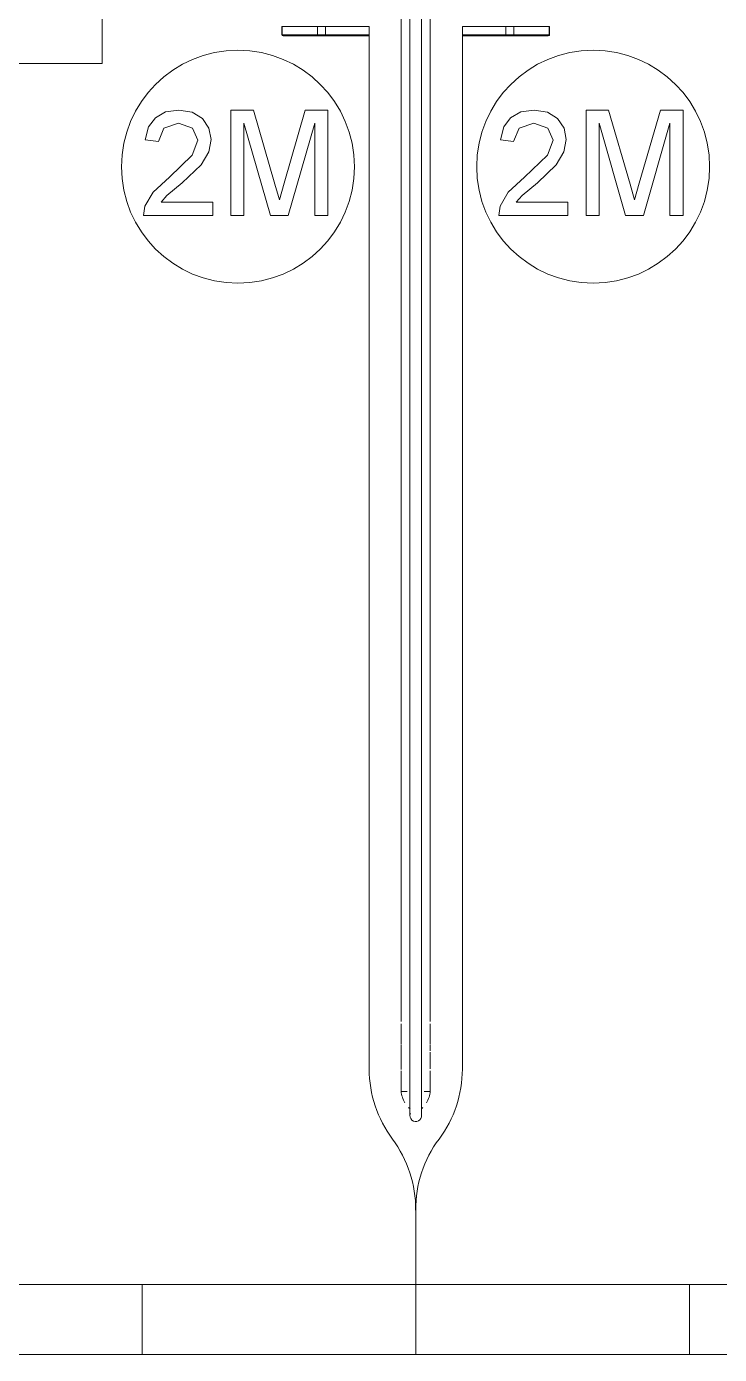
# Model space of a CAD drawing. Header units: millimetres. Extents: x 90978 to 295199, y -4084 to 97293.
# Drawn here: x 198863 to 199458, y 30563 to 31703 of the extents above; entities that cross this region are included whole.
import ezdxf

# ---------------------------------------------------------------- set-up
doc = ezdxf.new("R2010")
doc.units = ezdxf.units.MM
doc.header["$MEASUREMENT"] = 0
doc.layers.add('I-FURN', color=8, linetype='CONTINUOUS', lineweight=9)

msp = doc.modelspace()

# ---------------------------------------------------------------- linework, layer by layer
at = {"layer": 'I-FURN'}
for p, q in [((198927.7, 31671.2), (198927.7, 32091.2)), ((199184.4, 30848.6), (199184.4, 31886.8)), ((199192, 31886.8), (199192, 30848.6)), ((199202, 30848.6), (199202, 31886.8)), ((199209.5, 31886.8), (199209.5, 30848.6)), ((199082.1, 31702.9), (199082.1, 31695.9)), ((199082.3, 31702.9), (199082.1, 31702.9)), ((199082.1, 31702.9), (199082.1, 31695.9)), ((199082.1, 31702.9), (199082.1, 31695.9)), ((199082.3, 31695.9), (199082.3, 31702.9)), ((199112.6, 31702.9), (199082.3, 31702.9)), ((199112.6, 31695.9), (199112.6, 31702.9)), ((199119.5, 31702.9), (199112.6, 31702.9)), ((199119.5, 31695.9), (199119.5, 31702.9)), ((199157, 31702.9), (199119.5, 31702.9)), ((199157, 31695.9), (199157, 31702.9)), ((199157, 31695.9), (199157, 31702.9)), ((199237, 31702.9), (199237, 31695.9)), ((199237, 31695.9), (199237, 31702.9)), ((199274.4, 31702.9), (199237, 31702.9)), ((199274.4, 31695.9), (199274.4, 31702.9)), ((199281.3, 31702.9), (199274.4, 31702.9)), ((199281.3, 31695.9), (199281.3, 31702.9)), ((199311.6, 31702.9), (199281.3, 31702.9)), ((199311.6, 31695.9), (199311.6, 31702.9)), ((199311.8, 31702.9), (199311.6, 31702.9)), ((199311.8, 31695.9), (199311.8, 31702.9)), ((199311.8, 31695.9), (199311.8, 31702.9)), ((199311.8, 31702.9), (199311.8, 31695.9)), ((199082.3, 31695.9), (199082.1, 31695.9)), ((199112.6, 31695.9), (199082.3, 31695.9)), ((199082.5, 31695.1), (199082.5, 31695.2)), ((199083.1, 31694.9), (199113.4, 31694.9)), ((199083.1, 31694.9), (199113.4, 31694.9)), ((199119.5, 31695.9), (199112.6, 31695.9)), ((199152, 31694.9), (199113.4, 31694.9)), ((199113.4, 31694.9), (199118.9, 31694.9)), ((199118.9, 31694.9), (199156, 31694.9)), ((199157, 31695.9), (199119.5, 31695.9)), ((199152, 31695.9), (199152, 31694.9)), ((199156, 31694.9), (199152, 31694.9)), ((199156, 31694.9), (199156, 31694.9)), ((199157, 30807.7), (199157, 31695.9)), ((199157, 31695.9), (199157, 30807.7)), ((199237, 31695.9), (199237, 30807.7)), ((199237, 30807.7), (199237, 31695.9)), ((199274.4, 31695.9), (199237, 31695.9)), ((199242, 31694.9), (199238, 31694.9)), ((199238, 31694.9), (199275, 31694.9)), ((199242, 31694.9), (199242, 31695.9)), ((199280.5, 31694.9), (199242, 31694.9)), ((199281.3, 31695.9), (199274.4, 31695.9)), ((199275, 31694.9), (199280.5, 31694.9)), ((199280.5, 31694.9), (199310.8, 31694.9)), ((199280.5, 31694.9), (199310.8, 31694.9)), ((199311.6, 31695.9), (199281.3, 31695.9)), ((199311.5, 31695.2), (199311.4, 31695.1)), ((199311.8, 31695.9), (199311.6, 31695.9)), ((198397, 31671.2), (198927.7, 31671.2)), ((198982.2, 31629.6), (198973.4, 31624.7)), ((198993.6, 31631.2), (198982.2, 31629.6)), ((199005, 31629.4), (198993.6, 31631.2)), ((199013.8, 31623.9), (199005, 31629.4)), ((199057.6, 31631.2), (199038.2, 31631.2)), ((199038.2, 31631.2), (199038.2, 31540.8)), ((199076.1, 31567.5), (199057.6, 31631.2)), ((199102.1, 31631.2), (199083.9, 31568.6)), ((199121.5, 31631.2), (199102.1, 31631.2)), ((199121.5, 31540.8), (199121.5, 31631.2)), ((199287.2, 31629.6), (199278.4, 31624.7)), ((199298.6, 31631.2), (199287.2, 31629.6)), ((199310, 31629.4), (199298.6, 31631.2)), ((199318.8, 31623.9), (199310, 31629.4)), ((199362.6, 31631.2), (199343.2, 31631.2)), ((199343.2, 31631.2), (199343.2, 31540.8)), ((199381.1, 31567.5), (199362.6, 31631.2)), ((199407.1, 31631.2), (199388.9, 31568.6)), ((199426.5, 31631.2), (199407.1, 31631.2)), ((199426.5, 31540.8), (199426.5, 31631.2)), ((198973.4, 31624.7), (198967.5, 31616.7)), ((198980.8, 31615.8), (198993.3, 31619.9)), ((198993.3, 31619.9), (199005.3, 31615.7)), ((199019.4, 31615.8), (199013.8, 31623.9)), ((199049.5, 31540.8), (199049.5, 31619.9)), ((199049.5, 31619.9), (199072.2, 31540.8)), ((199087.5, 31540.8), (199110.2, 31619.9)), ((199110.2, 31619.9), (199110.2, 31540.8)), ((199278.4, 31624.7), (199272.5, 31616.7)), ((199285.8, 31615.8), (199298.3, 31619.9)), ((199298.3, 31619.9), (199310.3, 31615.7)), ((199324.4, 31615.8), (199318.8, 31623.9)), ((199354.5, 31540.8), (199354.5, 31619.9)), ((199354.5, 31619.9), (199377.2, 31540.8)), ((199392.5, 31540.8), (199415.2, 31619.9)), ((199415.2, 31619.9), (199415.2, 31540.8)), ((198967.5, 31616.7), (198964.7, 31605.8)), ((198976, 31604.3), (198980.8, 31615.8)), ((199005.3, 31615.7), (199009.9, 31605.3)), ((199021.2, 31606), (199019.4, 31615.8)), ((199272.5, 31616.7), (199269.7, 31605.8)), ((199281, 31604.3), (199285.8, 31615.8)), ((199310.3, 31615.7), (199314.9, 31605.3)), ((199326.2, 31606), (199324.4, 31615.8)), ((198964.7, 31605.8), (198976, 31604.3)), ((199009.9, 31605.3), (199005.1, 31592.5)), ((199012.6, 31584.2), (199019.2, 31595.3)), ((199019.2, 31595.3), (199021.2, 31606)), ((199269.7, 31605.8), (199281, 31604.3)), ((199314.9, 31605.3), (199310.1, 31592.5)), ((199317.6, 31584.2), (199324.2, 31595.3)), ((199324.2, 31595.3), (199326.2, 31606)), ((199005.1, 31592.5), (198985.5, 31573.7)), ((198996.4, 31568.7), (199012.6, 31584.2)), ((199310.1, 31592.5), (199290.5, 31573.7)), ((199301.4, 31568.7), (199317.6, 31584.2)), ((198985.5, 31573.7), (198971.4, 31560.6)), ((199290.5, 31573.7), (199276.4, 31560.6)), ((198983.4, 31557.8), (198996.4, 31568.7)), ((199079.9, 31554.1), (199076.1, 31567.5)), ((199083.9, 31568.6), (199079.9, 31554.1)), ((199288.4, 31557.8), (199301.4, 31568.7)), ((199384.9, 31554.1), (199381.1, 31567.5)), ((199388.9, 31568.6), (199384.9, 31554.1)), ((198971.4, 31560.6), (198964.5, 31548.6)), ((198978.3, 31552.1), (198983.4, 31557.8)), ((199022.7, 31552.1), (198978.3, 31552.1)), ((199022.7, 31540.8), (199022.7, 31552.1)), ((199276.4, 31560.6), (199269.5, 31548.6)), ((199283.3, 31552.1), (199288.4, 31557.8)), ((199327.7, 31552.1), (199283.3, 31552.1)), ((199327.7, 31540.8), (199327.7, 31552.1)), ((198964.5, 31548.6), (198963.3, 31540.8)), ((198963.3, 31540.8), (199022.7, 31540.8)), ((199038.2, 31540.8), (199049.5, 31540.8)), ((199072.2, 31540.8), (199087.5, 31540.8)), ((199110.2, 31540.8), (199121.5, 31540.8)), ((199269.5, 31548.6), (199268.3, 31540.8)), ((199268.3, 31540.8), (199327.7, 31540.8)), ((199343.2, 31540.8), (199354.5, 31540.8)), ((199377.2, 31540.8), (199392.5, 31540.8)), ((199415.2, 31540.8), (199426.5, 31540.8)), ((199184.5, 30828.9), (199184.5, 30846.6)), ((199192, 30848.6), (199192, 30845.4)), ((199192, 30845.4), (199192, 30842.2)), ((199202, 30847.8), (199202, 30848.6)), ((199202, 30844.5), (199202, 30847.8)), ((199202, 30841.3), (199202, 30844.5)), ((199209.5, 30846.6), (199209.5, 30828.9)), ((199192, 30842.2), (199192, 30839)), ((199192, 30839), (199192, 30835.8)), ((199192, 30835.8), (199192, 30832.6)), ((199192, 30832.6), (199192, 30829.4)), ((199202, 30838.1), (199202, 30841.3)), ((199202, 30834.9), (199202, 30838.1)), ((199202, 30831.7), (199202, 30834.9)), ((199202, 30828.6), (199202, 30831.7)), ((199184.4, 30823.3), (199184.4, 30828.2)), ((199184.5, 30807.5), (199184.5, 30823.4)), ((199192, 30829.4), (199192, 30826.3)), ((199192, 30826.3), (199192, 30823.2)), ((199192, 30823.2), (199192, 30820.1)), ((199192, 30820.1), (199192, 30817.1)), ((199202, 30825.4), (199202, 30828.6)), ((199202, 30822.4), (199202, 30825.4)), ((199202, 30819.3), (199202, 30822.4)), ((199209.5, 30828.2), (199209.5, 30823.3)), ((199209.5, 30822.4), (199209.5, 30808.1)), ((199192, 30817.1), (199192, 30814.2)), ((199192, 30814.2), (199192, 30811.3)), ((199192, 30811.3), (199192, 30808.4)), ((199192, 30808.4), (199192, 30805.7)), ((199202, 30816.3), (199202, 30819.3)), ((199202, 30813.4), (199202, 30816.3)), ((199202, 30810.5), (199202, 30813.4)), ((199202, 30807.7), (199202, 30810.5)), ((199184.5, 30788.6), (199184.5, 30806.2)), ((199192, 30805.7), (199192, 30803)), ((199192, 30803), (199192, 30800.3)), ((199192, 30800.3), (199192, 30797.8)), ((199192, 30797.8), (199192, 30795.3)), ((199202, 30804.9), (199202, 30807.7)), ((199202, 30802.2), (199202, 30804.9)), ((199202, 30799.6), (199202, 30802.2)), ((199202, 30797.1), (199202, 30799.6)), ((199202, 30794.6), (199202, 30797.1)), ((199209.5, 30806.2), (199209.5, 30788.6)), ((199184.4, 30793.2), (199184.4, 30794.3)), ((199184.5, 30788.6), (199189.7, 30788.6)), ((199192, 30795.3), (199192, 30792.9)), ((199192, 30792.9), (199192, 30790.6)), ((199192, 30790.6), (199192, 30788.4)), ((199192, 30788.4), (199192, 30786.3)), ((199192, 30786.3), (199192, 30784.3)), ((199202, 30792.3), (199202, 30794.6)), ((199202, 30790), (199202, 30792.3)), ((199202, 30787.8), (199202, 30790)), ((199202, 30785.7), (199202, 30787.8)), ((199202, 30783.7), (199202, 30785.7)), ((199204.3, 30788.6), (199209.5, 30788.6)), ((199209.5, 30794.3), (199209.5, 30793.2)), ((199192, 30784.3), (199192, 30782.4)), ((199192, 30782.4), (199192, 30780.6)), ((199192, 30780.6), (199192, 30778.9)), ((199192, 30778.9), (199192, 30777.3)), ((199192, 30777.3), (199192, 30775.8)), ((199192, 30775.8), (199192, 30774.5)), ((199192, 30774.5), (199192, 30773.2)), ((199202, 30781.9), (199202, 30783.7)), ((199202, 30780.1), (199202, 30781.9)), ((199202, 30778.4), (199202, 30780.1)), ((199202, 30776.9), (199202, 30778.4)), ((199202, 30775.4), (199202, 30776.9)), ((199202, 30774.1), (199202, 30775.4)), ((199192, 30773.2), (199192, 30772.1)), ((199192, 30772.1), (199192, 30771.1)), ((199192, 30771.1), (199192, 30770.3)), ((199192, 30770.3), (199192, 30769.5)), ((199192, 30769.5), (199192, 30768.9)), ((199192, 30768.9), (199192, 30768.4)), ((199192, 30768.4), (199192, 30768.1)), ((199192, 30768.1), (199192, 30767.8)), ((199192, 30767.8), (199192, 30767.7)), ((199192, 30767.7), (199192, 30767.7)), ((199202, 30772.9), (199202, 30774.1)), ((199202, 30771.8), (199202, 30772.9)), ((199202, 30770.9), (199202, 30771.8)), ((199202, 30770.1), (199202, 30770.9)), ((199202, 30769.3), (199202, 30770.1)), ((199202, 30768.8), (199202, 30769.3)), ((199202, 30768.3), (199202, 30768.8)), ((199202, 30768), (199202, 30768.3)), ((199202, 30767.8), (199202, 30768)), ((199202, 30767.7), (199202, 30767.8)), ((199197, 30562.7), (199197, 30686.6)), ((199197, 30686.6), (199197, 30562.7)), ((199197, 30686.6), (199197, 30562.7)), ((199197, 30562.7), (199197, 30686.6)), ((199957, 30622.7), (198437, 30622.7)), ((198832, 30622.7), (198962, 30622.7)), ((198962, 30622.7), (199432, 30622.7)), ((198962, 30562.7), (198962, 30622.7)), ((198962, 30562.7), (198962, 30622.7)), ((199432, 30622.7), (199562.3, 30622.7)), ((199432, 30562.7), (199432, 30622.7)), ((199432, 30562.7), (199432, 30622.7)), ((198397, 30562.7), (199197, 30562.7)), ((199197, 30562.7), (198397, 30562.7)), ((198437, 30562.7), (199957, 30562.7)), ((198962, 30562.7), (198832, 30562.7)), ((199432, 30562.7), (198962, 30562.7)), ((199197, 30562.7), (199997, 30562.7)), ((199997, 30562.7), (199197, 30562.7)), ((199562.3, 30562.7), (199432, 30562.7))]:
    msp.add_line(p, q, dxfattribs=at)
at = {"layer": 'I-FURN', "flags": 128}
for points in [[(199082.3, 31695.4), (199082.2, 31695.4), (199082.2, 31695.5), (199082.2, 31695.5), (199082.2, 31695.5), (199082.2, 31695.6), (199082.2, 31695.6), (199082.2, 31695.7), (199082.2, 31695.7), (199082.1, 31695.7), (199082.1, 31695.8), (199082.1, 31695.8), (199082.1, 31695.9), (199082.1, 31695.9), (199082.1, 31695.9)], [(199113.4, 31694.9), (199113.5, 31694.9), (199113.6, 31694.9), (199113.7, 31694.9), (199113.8, 31694.9), (199113.9, 31694.9), (199114, 31694.9), (199114.2, 31694.9), (199114.3, 31694.9), (199114.4, 31694.9), (199114.6, 31694.9), (199114.7, 31694.9), (199114.8, 31694.9), (199115, 31694.9), (199115.1, 31694.9), (199115.3, 31694.9), (199115.4, 31694.9), (199115.6, 31694.9), (199115.7, 31694.9), (199115.9, 31694.9), (199116, 31694.9), (199116.2, 31694.9), (199116.4, 31694.9), (199116.5, 31694.9), (199116.7, 31694.9), (199116.8, 31694.9), (199117, 31694.9), (199117.2, 31694.9), (199117.3, 31694.9), (199117.5, 31694.9), (199117.6, 31694.9), (199117.8, 31694.9), (199117.9, 31694.9), (199118.1, 31694.9), (199118.2, 31694.9), (199118.4, 31694.9), (199118.5, 31694.9), (199118.7, 31694.9), (199118.8, 31694.9), (199118.9, 31694.9)], [(199118.9, 31694.9), (199121.7, 31694.9), (199124.4, 31694.9), (199127, 31694.9), (199129.6, 31694.9), (199132, 31694.9), (199134.3, 31694.9), (199136.5, 31694.9), (199138.7, 31694.9), (199140.7, 31694.9), (199142.6, 31694.9), (199144.4, 31694.9), (199146, 31694.9), (199147.6, 31694.9), (199149, 31694.9), (199150.3, 31694.9), (199151.5, 31694.9), (199152.5, 31694.9), (199153.5, 31694.9), (199154.2, 31694.9), (199154.9, 31694.9), (199155.4, 31694.9), (199155.8, 31694.9), (199156, 31694.9)], [(199156, 31694.9), (199156, 31694.9), (199156, 31694.9), (199155.9, 31694.9), (199155.9, 31694.9), (199155.9, 31694.9), (199155.9, 31694.9), (199155.8, 31694.9), (199155.8, 31694.9), (199155.7, 31694.9), (199155.7, 31694.9), (199155.6, 31694.9), (199155.5, 31694.9), (199155.4, 31694.9), (199155.4, 31694.9), (199155.3, 31694.9), (199155.2, 31694.9), (199155.1, 31694.9), (199155, 31694.9), (199154.9, 31694.9), (199154.8, 31694.9), (199154.6, 31694.9), (199154.5, 31694.9), (199154.4, 31694.9), (199154.3, 31694.9), (199154.1, 31694.9), (199154, 31694.9), (199153.9, 31694.9), (199153.7, 31694.9), (199153.6, 31694.9), (199153.4, 31694.9), (199153.3, 31694.9), (199153.1, 31694.9), (199153, 31694.9), (199152.8, 31694.9), (199152.7, 31694.9), (199152.5, 31694.9), (199152.3, 31694.9), (199152.2, 31694.9), (199152, 31694.9), (199152, 31694.9)], [(199157, 31695.9), (199157, 31695.9), (199157, 31695.8), (199157, 31695.8), (199157, 31695.7), (199157, 31695.7), (199156.9, 31695.7), (199156.9, 31695.6), (199156.9, 31695.6), (199156.9, 31695.6), (199156.9, 31695.5), (199156.9, 31695.5), (199156.9, 31695.4), (199156.8, 31695.4), (199156.8, 31695.4), (199156.8, 31695.3), (199156.8, 31695.3), (199156.8, 31695.3), (199156.7, 31695.2), (199156.7, 31695.2), (199156.7, 31695.2), (199156.6, 31695.2), (199156.6, 31695.1), (199156.6, 31695.1), (199156.5, 31695.1), (199156.5, 31695.1), (199156.5, 31695), (199156.4, 31695), (199156.4, 31695), (199156.4, 31695), (199156.3, 31695), (199156.3, 31695), (199156.3, 31695), (199156.2, 31694.9), (199156.2, 31694.9), (199156.1, 31694.9), (199156.1, 31694.9), (199156.1, 31694.9), (199156, 31694.9), (199156, 31694.9), (199156, 31694.9)], [(199238, 31694.9), (199237.9, 31694.9), (199237.9, 31694.9), (199237.8, 31694.9), (199237.8, 31694.9), (199237.8, 31694.9), (199237.7, 31694.9), (199237.7, 31694.9), (199237.6, 31695), (199237.6, 31695), (199237.6, 31695), (199237.5, 31695), (199237.5, 31695), (199237.5, 31695), (199237.4, 31695.1), (199237.4, 31695.1), (199237.4, 31695.1), (199237.3, 31695.1), (199237.3, 31695.2), (199237.3, 31695.2), (199237.2, 31695.2), (199237.2, 31695.2), (199237.2, 31695.3), (199237.2, 31695.3), (199237.1, 31695.3), (199237.1, 31695.4), (199237.1, 31695.4), (199237.1, 31695.4), (199237.1, 31695.5), (199237, 31695.5), (199237, 31695.5), (199237, 31695.6), (199237, 31695.6), (199237, 31695.7), (199237, 31695.7), (199237, 31695.7), (199237, 31695.8), (199237, 31695.8), (199237, 31695.9), (199237, 31695.9), (199237, 31695.9)], [(199242, 31694.9), (199241.8, 31694.9), (199241.6, 31694.9), (199241.5, 31694.9), (199241.3, 31694.9), (199241.2, 31694.9), (199241, 31694.9), (199240.9, 31694.9), (199240.7, 31694.9), (199240.5, 31694.9), (199240.4, 31694.9), (199240.3, 31694.9), (199240.1, 31694.9), (199240, 31694.9), (199239.8, 31694.9), (199239.7, 31694.9), (199239.6, 31694.9), (199239.4, 31694.9), (199239.3, 31694.9), (199239.2, 31694.9), (199239.1, 31694.9), (199239, 31694.9), (199238.9, 31694.9), (199238.8, 31694.9), (199238.7, 31694.9), (199238.6, 31694.9), (199238.5, 31694.9), (199238.4, 31694.9), (199238.4, 31694.9), (199238.3, 31694.9), (199238.2, 31694.9), (199238.2, 31694.9), (199238.1, 31694.9), (199238.1, 31694.9), (199238, 31694.9), (199238, 31694.9), (199238, 31694.9), (199238, 31694.9), (199238, 31694.9), (199238, 31694.9)], [(199238, 31694.9), (199238, 31694.9), (199238, 31694.9)], [(199238, 31694.9), (199238.2, 31694.9), (199238.7, 31694.9), (199239.2, 31694.9), (199239.9, 31694.9), (199240.7, 31694.9), (199241.7, 31694.9), (199242.7, 31694.9), (199243.9, 31694.9), (199245.3, 31694.9), (199246.7, 31694.9), (199248.3, 31694.9), (199250, 31694.9), (199251.8, 31694.9), (199253.8, 31694.9), (199255.8, 31694.9), (199258, 31694.9), (199260.2, 31694.9), (199262.6, 31694.9), (199265, 31694.9), (199267.6, 31694.9), (199270.2, 31694.9), (199272.9, 31694.9), (199275, 31694.9)], [(199275, 31694.9), (199275.1, 31694.9), (199275.3, 31694.9), (199275.4, 31694.9), (199275.5, 31694.9), (199275.7, 31694.9), (199275.8, 31694.9), (199276, 31694.9), (199276.1, 31694.9), (199276.3, 31694.9), (199276.5, 31694.9), (199276.6, 31694.9), (199276.8, 31694.9), (199276.9, 31694.9), (199277.1, 31694.9), (199277.2, 31694.9), (199277.4, 31694.9), (199277.6, 31694.9), (199277.7, 31694.9), (199277.9, 31694.9), (199278, 31694.9), (199278.2, 31694.9), (199278.4, 31694.9), (199278.5, 31694.9), (199278.7, 31694.9), (199278.8, 31694.9), (199278.9, 31694.9), (199279.1, 31694.9), (199279.2, 31694.9), (199279.4, 31694.9), (199279.5, 31694.9), (199279.6, 31694.9), (199279.8, 31694.9), (199279.9, 31694.9), (199280, 31694.9), (199280.1, 31694.9), (199280.2, 31694.9), (199280.3, 31694.9), (199280.4, 31694.9), (199280.5, 31694.9)], [(199311.8, 31695.9), (199311.8, 31695.9), (199311.8, 31695.8), (199311.8, 31695.8), (199311.8, 31695.7), (199311.8, 31695.7), (199311.8, 31695.7), (199311.8, 31695.6), (199311.8, 31695.6), (199311.7, 31695.6), (199311.7, 31695.5), (199311.7, 31695.5), (199311.7, 31695.4), (199311.7, 31695.4)]]:
    msp.add_lwpolyline(points, dxfattribs=at)
at = {"layer": 'I-FURN'}
for centre, radius, start, end in [((199044.3, 31582.6), 100, 0, 180), ((199349.3, 31582.6), 100, 0, 180), ((199044.3, 31582.6), 100, 180, 0), ((199349.3, 31582.6), 100, 180, 0), ((199257, 30807.7), 100, 180, 216.8699), ((199257, 30807.7), 100, 180, 216.8699), ((199137, 30807.7), 100, 323.1301, 0), ((199137, 30807.7), 100, 323.1301, 0), ((199207.9, 30791), 23.6, 185.6664, 210.8564), ((199186, 30791), 23.6, 329.1436, 354.3336), ((199197, 30780.6), 8.51, 223.4514, 234.4595), ((199197, 30780.6), 8.51, 305.5405, 316.5486), ((199197, 30767.7), 5, 158.1748, 6.9152), ((199096.9, 30687.7), 100, 359.3744, 36.8699), ((199096.9, 30687.7), 100, 359.3744, 36.8699), ((199297, 30687.7), 100, 143.1301, 180.6256), ((199297, 30687.7), 100, 143.1301, 180.6256)]:
    msp.add_arc(centre, radius, start, end, dxfattribs=at)
for centre, major_axis, ratio, start_param, end_param in [((199083.1, 31695.9), (0, -1), 0.819152, 4.712389, 6.283185), ((199113.4, 31695.9), (0, -1), 0.819152, 4.712389, 6.283185), ((199118.9, 31695.9), (0, -1), 0.56467, 0, 1.570796), ((199156, 31695.9), (0, -1), 0.998113, 0, 1.570796), ((199238, 31695.9), (0, 1), 0.998113, 1.570796, 3.141593), ((199275, 31695.9), (0, 1), 0.56467, 1.570796, 3.141593), ((199280.5, 31695.9), (0, 1), 0.819152, 3.141593, 4.712389), ((199310.8, 31695.9), (0, -1), 0.819152, 0, 1.570796)]:
    msp.add_ellipse(centre, major_axis=major_axis, ratio=ratio, start_param=start_param, end_param=end_param, dxfattribs=at)

doc.saveas('drawing.dxf')
